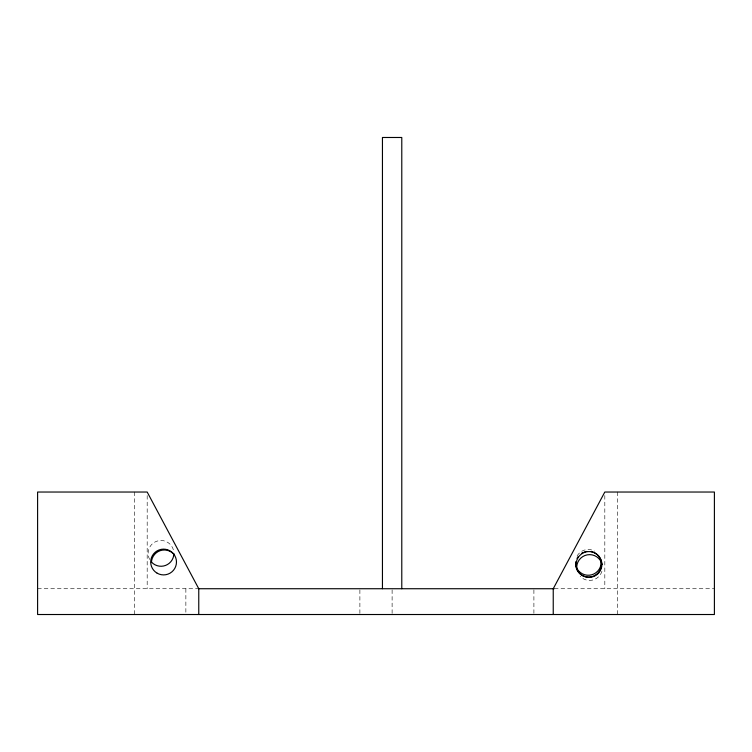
<?xml version="1.0" encoding="UTF-8"?>
<svg xmlns="http://www.w3.org/2000/svg" width="752" height="752" viewBox="0 0 752 752"><rect width="100%" height="100%" fill="white"/><g stroke="black" fill="none" stroke-linecap="round" stroke-linejoin="round"><path stroke-width="0.56" stroke-dasharray="3.76 2.82" d="M37.6 588.731L198.763 588.731M554.412 588.731L714.4 588.731M617.702 492.034L617.702 614.516M604.815 495.53L604.815 588.731M533.901 589.906L533.901 613.341M392.112 589.906L392.112 614.516M359.888 589.906L359.888 614.516M185.866 588.731L185.866 614.516M147.185 495.53L147.185 588.731M134.298 492.034L134.298 614.516M149.657 559.497A12.897 12.897 0 0 1 156.407 541.327A12.897 12.897 0 0 1 173.543 550.398M577.122 555.925A12.897 12.897 0 0 1 594.729 551.207M601.929 571.257A12.897 12.897 0 0 1 580.187 576.352"/><path stroke-width="1.13" d="M553.237 614.516L553.237 588.731L604.815 492.034L714.4 492.034L714.4 614.516L37.6 614.516L37.6 492.034L147.185 492.034L198.763 588.731L554.177 588.731M401.784 588.731L401.784 137.484L382.448 137.484L382.448 588.731M198.763 588.731L198.763 614.516M151.434 562.562A12.887 12.887 0 0 1 174.398 554.844M173.891 553.745A12.897 12.897 0 0 1 151.622 562.223M600.98 560.127A12.897 12.897 0 0 1 591.617 574.819A12.897 12.897 0 0 1 576.164 566.773M576.831 569.358A12.897 12.897 0 0 1 587.199 554.854A12.897 12.897 0 0 1 602.145 564.583M591.157 551.583A12.897 12.897 0 0 1 598.188 572.77A12.897 12.897 0 0 1 576.323 568.268M576.013 567.187A12.897 12.897 0 0 1 575.929 561.603M577.028 558.426A12.897 12.897 0 0 1 578.213 556.508M581.465 553.434A12.897 12.897 0 0 1 583.449 552.372M584.501 551.968A12.897 12.897 0 0 1 586.682 551.451M157.14 573.184A12.897 12.897 0 0 0 176.476 562.026A12.897 12.897 0 0 0 157.14 550.859A12.897 12.897 0 0 0 157.14 573.184M582.556 575.628A12.897 12.897 0 0 0 601.901 564.461A12.897 12.897 0 0 0 582.556 553.293A12.897 12.897 0 0 0 582.556 575.628"/></g></svg>
